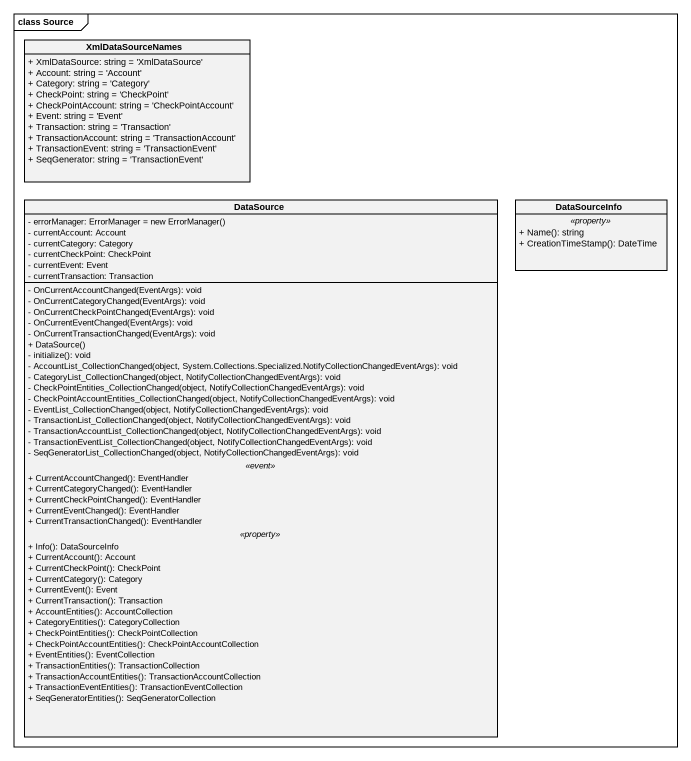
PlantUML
@startuml
mainframe class Source
hide circle
hide empty members
skinparam classAttributeIconSize 0
class XmlDataSourceNames {
  + XmlDataSource: string = 'XmlDataSource'
  + Account: string = 'Account'
  + Category: string = 'Category'
  + CheckPoint: string = 'CheckPoint'
  + CheckPointAccount: string = 'CheckPointAccount'
  + Event: string = 'Event'
  + Transaction: string = 'Transaction'
  + TransactionAccount: string = 'TransactionAccount'
  + TransactionEvent: string = 'TransactionEvent'
  + SeqGenerator: string = 'TransactionEvent'
}
class DataSource {
  {field} - errorManager: ErrorManager = new ErrorManager()
  - currentAccount: Account
  - currentCategory: Category
  - currentCheckPoint: CheckPoint
  - currentEvent: Event
  - currentTransaction: Transaction
  --
  - OnCurrentAccountChanged(EventArgs): void
  - OnCurrentCategoryChanged(EventArgs): void
  - OnCurrentCheckPointChanged(EventArgs): void
  - OnCurrentEventChanged(EventArgs): void
  - OnCurrentTransactionChanged(EventArgs): void
  + DataSource()
  - initialize(): void
  - AccountList_CollectionChanged(object, System.Collections.Specialized.NotifyCollectionChangedEventArgs): void
  - CategoryList_CollectionChanged(object, NotifyCollectionChangedEventArgs): void
  - CheckPointEntities_CollectionChanged(object, NotifyCollectionChangedEventArgs): void
  - CheckPointAccountEntities_CollectionChanged(object, NotifyCollectionChangedEventArgs): void
  - EventList_CollectionChanged(object, NotifyCollectionChangedEventArgs): void
  - TransactionList_CollectionChanged(object, NotifyCollectionChangedEventArgs): void
  - TransactionAccountList_CollectionChanged(object, NotifyCollectionChangedEventArgs): void
  - TransactionEventList_CollectionChanged(object, NotifyCollectionChangedEventArgs): void
  - SeqGeneratorList_CollectionChanged(object, NotifyCollectionChangedEventArgs): void
  .. <<event>> ..
  + CurrentAccountChanged(): EventHandler
  + CurrentCategoryChanged(): EventHandler
  + CurrentCheckPointChanged(): EventHandler
  + CurrentEventChanged(): EventHandler
  + CurrentTransactionChanged(): EventHandler
  .. <<property>> ..
  + Info(): DataSourceInfo
  + CurrentAccount(): Account
  + CurrentCheckPoint(): CheckPoint
  + CurrentCategory(): Category
  + CurrentEvent(): Event
  + CurrentTransaction(): Transaction
  + AccountEntities(): AccountCollection
  + CategoryEntities(): CategoryCollection
  + CheckPointEntities(): CheckPointCollection
  + CheckPointAccountEntities(): CheckPointAccountCollection
  + EventEntities(): EventCollection
  + TransactionEntities(): TransactionCollection
  + TransactionAccountEntities(): TransactionAccountCollection
  + TransactionEventEntities(): TransactionEventCollection
  + SeqGeneratorEntities(): SeqGeneratorCollection
}
class DataSourceInfo {
  .. <<property>> ..
  + Name(): string
  + CreationTimeStamp(): DateTime
}
@enduml
